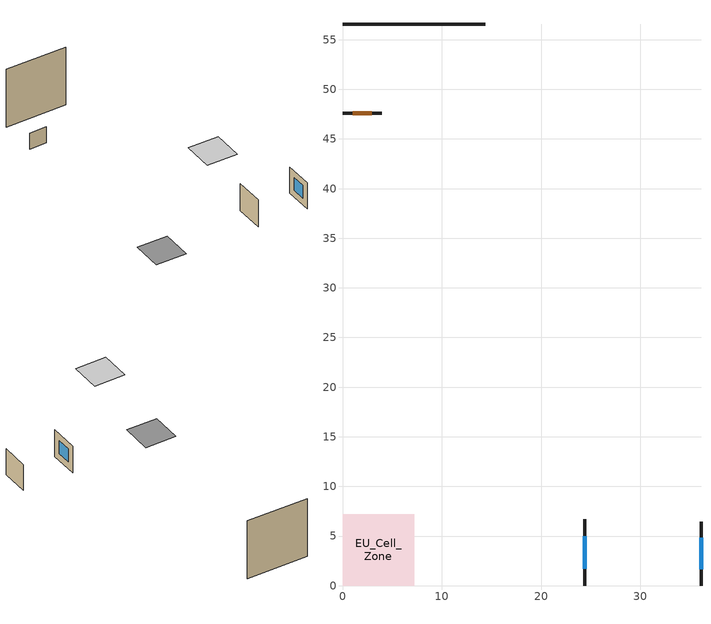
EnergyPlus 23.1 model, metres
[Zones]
EU_Cell_Zone
 floor othersidecoefficients (EU_GB.ENG.TH.04.Gen.ReEx.001.001_floor_1_Construction): 0,0 7.21,0 7.21,7.21 0,7.21 z0
 wall outside (EU_GB.ENG.TH.04.Gen.ReEx.001.001_wall_1_east_1_Construction): 24.41,0 24.41,6.7 z0:6.7
 wall outside (EU_GB.ENG.TH.04.Gen.ReEx.001.001_wall_1_west_2_Construction): 36.12,6.45 36.12,0 z0:6.45
 wall outside (EU_GB.ENG.TH.04.Gen.ReEx.001.001_wall_1_south_3_Construction): 3.98,47.57 0,47.57 z0:3.98
 wall othersidecoefficients (EU_GB.ENG.TH.04.Gen.ReEx.001.001_thermal_bridge_Construction): 14.36,56.55 0,56.55 z0:14.36
 window (EU_GB.ENG.TH.04.Gen.ReEx.001.001_window_east_1_Construction): 24.41,1.71 24.41,5 z1.71:5
 window (EU_GB.ENG.TH.04.Gen.ReEx.001.001_window_west_2_Construction): 36.12,4.81 36.12,1.64 z1.64:4.81
 door (EU_GB.ENG.TH.04.Gen.ReEx.001.001_door_south_3_Construction): 2.96,47.57 1.01,47.57 z1.01:2.96
 ceiling othersidecoefficients (EU_GB.ENG.TH.04.Gen.ReEx.001.001_roof_1_Construction): 12.21,0 19.41,0 19.41,7.21 12.21,7.21 z20
[Building]
EU Step8 Campaign Cell: North Axis=0; Terrain=City; Solar Distribution=FullExterior
[Site:Location]
London: Latitude=51.5; Longitude=-0.5; Time Zone=0; Elevation=25
[SizingPeriod:WeatherFileDays]
AnnualSizingPeriod: Begin Month=1; Begin Day of Month=1; End Month=12; End Day of Month=31; Use Weather File Daylight Saving Period=No; Use Weather File Rain and Snow Indicators=No
[MATERIAL]
EU_InternalMass_Material: Roughness=MediumRough; Thickness=0.1; Conductivity=1; Density=1800; Specific Heat=900; Thermal Absorptance=0.9; Solar Absorptance=0.7; Visible Absorptance=0.7
[MATERIAL:NOMASS] Roughness=MediumRough; Thermal Absorptance=0.9; Solar Absorptance=0.7; Visible Absorptance=0.7
Name | Thermal Resistance
EU_GB.ENG.TH.04.Gen.ReEx.001.001_floor_1_NoMass | 2.09723
EU_GB.ENG.TH.04.Gen.ReEx.001.001_roof_1_NoMass | 0.824911
EU_GB.ENG.TH.04.Gen.ReEx.001.001_wall_1_east_1_NoMass; EU_GB.ENG.TH.04.Gen.ReEx.001.001_wall_1_west_2_NoMass; EU_GB.ENG.TH.04.Gen.ReEx.001.001_wall_1_south_3_NoMass | 0.773354
EU_GB.ENG.TH.04.Gen.ReEx.001.001_door_south_3_NoMass | 0.687426
EU_GB.ENG.TH.04.Gen.ReEx.001.001_thermal_bridge_NoMass | 12.3737
[WINDOWMATERIAL:SIMPLEGLAZINGSYSTEM] UFactor=2.50532; Solar Heat Gain Coefficient=0.76; Visible Transmittance=0.76
EU_GB.ENG.TH.04.Gen.ReEx.001.001_window_east_1_SimpleGlazing; EU_GB.ENG.TH.04.Gen.ReEx.001.001_window_west_2_SimpleGlazing
[CONSTRUCTION]
EU_GB.ENG.TH.04.Gen.ReEx.001.001_floor_1_Construction: EU_GB.ENG.TH.04.Gen.ReEx.001.001_floor_1_NoMass
EU_GB.ENG.TH.04.Gen.ReEx.001.001_roof_1_Construction: EU_GB.ENG.TH.04.Gen.ReEx.001.001_roof_1_NoMass
EU_GB.ENG.TH.04.Gen.ReEx.001.001_wall_1_east_1_Construction: EU_GB.ENG.TH.04.Gen.ReEx.001.001_wall_1_east_1_NoMass
EU_GB.ENG.TH.04.Gen.ReEx.001.001_window_east_1_Construction: EU_GB.ENG.TH.04.Gen.ReEx.001.001_window_east_1_SimpleGlazing
EU_GB.ENG.TH.04.Gen.ReEx.001.001_wall_1_west_2_Construction: EU_GB.ENG.TH.04.Gen.ReEx.001.001_wall_1_west_2_NoMass
EU_GB.ENG.TH.04.Gen.ReEx.001.001_window_west_2_Construction: EU_GB.ENG.TH.04.Gen.ReEx.001.001_window_west_2_SimpleGlazing
EU_GB.ENG.TH.04.Gen.ReEx.001.001_wall_1_south_3_Construction: EU_GB.ENG.TH.04.Gen.ReEx.001.001_wall_1_south_3_NoMass
EU_GB.ENG.TH.04.Gen.ReEx.001.001_door_south_3_Construction: EU_GB.ENG.TH.04.Gen.ReEx.001.001_door_south_3_NoMass
EU_GB.ENG.TH.04.Gen.ReEx.001.001_thermal_bridge_Construction: EU_GB.ENG.TH.04.Gen.ReEx.001.001_thermal_bridge_NoMass
EU_InternalMass_Construction: EU_InternalMass_Material
[ZONE]
EU_Cell_Zone: Type=1; Multiplier=1; Ceiling Height=1.17604; Volume=200.68; Floor Area=85.32; Part of Total Floor Area=Yes
[INTERNALMASS]
EU_Cell_Zone_EU_InternalMass: Construction=EU_InternalMass_Construction; Zone or ZoneList=EU_Cell_Zone; Surface Area=85.32
[SURFACEPROPERTY:OTHERSIDECOEFFICIENTS] Combined ConvectiveRadiative Film Coefficient=0; Constant Temperature=0; Constant Temperature Coefficient=0; Ground Temperature Coefficient=0; Wind Speed Coefficient=0; Sinusoidal Variation of Constant Temperature Coefficient=No; Period of Sinusoidal Variation=24; Previous Other Side Temperature Coefficient=0
Name | External DryBulb Temperature Coefficient | Zone Air Temperature Coefficient
EU_GB.ENG.TH.04.Gen.ReEx.001.001_floor_1_b0.849618 | 0.849618 | 0.150382
EU_GB.ENG.TH.04.Gen.ReEx.001.001_roof_1_b1; EU_GB.ENG.TH.04.Gen.ReEx.001.001_wall_1_east_1_b1; EU_GB.ENG.TH.04.Gen.ReEx.001.001_wall_1_west_2_b1; EU_GB.ENG.TH.04.Gen.ReEx.001.001_wall_1_south_3_b1; EU_GB.ENG.TH.04.Gen.ReEx.001.001_thermal_bridge_b1 | 1 | 0
[OTHEREQUIPMENT]
EU_Step8_InternalGain_uk__GB.ENG.TH.04.Gen.ReEx.001.001__f030_f030: Fuel Type=Electricity; Zone or ZoneList or Space or SpaceList=EU_Cell_Zone; Schedule=EU_Step8_GainSchedule_uk__GB.ENG.TH.04.Gen.ReEx.001.001__f030_f030; Design Level Calculation Method=Watts/Area; Power per Zone Floor Area=1; Fraction Latent=0; Fraction Radiant=0; Fraction Lost=0; Carbon Dioxide Generation Rate=0; EndUse Subcategory=EU_Step8_InternalGains
[ZONEVENTILATION:DESIGNFLOWRATE]
EU_ConstantAir_EU_Cell_Zone: Zone or ZoneList or Space or SpaceList=EU_Cell_Zone; Schedule=EU_AlwaysOn; Design Flow Rate Calculation Method=AirChanges/Hour; Air Changes per Hour=0.484901; Ventilation Type=Natural; Fan Pressure Rise=0; Fan Total Efficiency=1; Constant Term Coefficient=1; Temperature Term Coefficient=0; Velocity Term Coefficient=0; Velocity Squared Term Coefficient=0; Minimum Indoor Temperature=-100; Maximum Indoor Temperature=100; Delta Temperature=-100; Minimum Outdoor Temperature=-100; Maximum Outdoor Temperature=100; Maximum Wind Speed=40
[HVACTEMPLATE:THERMOSTAT]
EU_HeatOnly_EU_Cell_Zone: Constant Heating Setpoint=20; Constant Cooling Setpoint=50
[HVACTEMPLATE:ZONE:IDEALLOADSAIRSYSTEM]
EU_Cell_Zone: Template Thermostat=EU_HeatOnly_EU_Cell_Zone; System Availability Schedule=EU_AlwaysOn; Maximum Heating Supply Air Temperature=50; Minimum Cooling Supply Air Temperature=13; Maximum Heating Supply Air Humidity Ratio=0.0156; Minimum Cooling Supply Air Humidity Ratio=0.0077; Heating Limit=NoLimit; Cooling Limit=NoLimit; Heating Availability Schedule=EU_AlwaysOn; Cooling Availability Schedule=EU_CoolingOff; Dehumidification Control Type=ConstantSensibleHeatRatio; Cooling Sensible Heat Ratio=0.7; Dehumidification Setpoint=60; Humidification Control Type=None; Humidification Setpoint=30; Outdoor Air Method=None; Outdoor Air Flow Rate per Person=0.00944; Outdoor Air Flow Rate per Zone Floor Area=0; Outdoor Air Flow Rate per Zone=0; Demand Controlled Ventilation Type=None; Outdoor Air Economizer Type=NoEconomizer; Heat Recovery Type=None; Sensible Heat Recovery Effectiveness=0.7; Latent Heat Recovery Effectiveness=0.65
[SIZING:ZONE]
EU_Cell_Zone: Zone Cooling Design Supply Air Temperature Input Method=SupplyAirTemperature; Zone Cooling Design Supply Air Temperature=13; Zone Heating Design Supply Air Temperature Input Method=SupplyAirTemperature; Zone Heating Design Supply Air Temperature=50; Zone Cooling Design Supply Air Humidity Ratio=0.008; Zone Heating Design Supply Air Humidity Ratio=0.008; Cooling Design Air Flow Method=DesignDay; Cooling Design Air Flow Rate=0; Cooling Minimum Air Flow per Zone Floor Area=0.000762; Cooling Minimum Air Flow=0; Cooling Minimum Air Flow Fraction=0.2; Heating Design Air Flow Method=DesignDay; Heating Design Air Flow Rate=0; Heating Maximum Air Flow per Zone Floor Area=0.002032; Heating Maximum Air Flow=0.141576; Heating Maximum Air Flow Fraction=0.3; Account for Dedicated Outdoor Air System=No; Dedicated Outdoor Air System Control Strategy=NeutralSupplyAir; Dedicated Outdoor Air Low Setpoint Temperature for Design=autosize; Dedicated Outdoor Air High Setpoint Temperature for Design=autosize; Zone Load Sizing Method=Sensible Load Only No Latent Load; Zone Latent Cooling Design Supply Air Humidity Ratio Input Method=HumidityRatioDifference; Zone Cooling Design Supply Air Humidity Ratio Difference=0.005; Zone Latent Heating Design Supply Air Humidity Ratio Input Method=HumidityRatioDifference; Zone Humidification Design Supply Air Humidity Ratio Difference=0.005
[SCHEDULE:CONSTANT]
Name | Hourly Value
EU_AlwaysOn | 1
EU_CoolingOff | 0
[SCHEDULE:FILE]
EU_Step8_GainSchedule_uk__GB.ENG.TH.04.Gen.ReEx.001.001__f030_f030: File=C:\Users\o_iseri\Desktop\OpenUBEM\openubem\outputs\eu_certified_rerun_2026-08-28\rep2\schedules\uk__GB.ENG.TH.04.Gen.ReEx.001.001__f030.csv; Column Number=1; Rows to Skip at Top=0; Number of Hours of Data=8760; Column Separator=Comma; Interpolate to Timestep=No; Minutes per Item=60; Adjust Schedule for Daylight Savings=Yes
